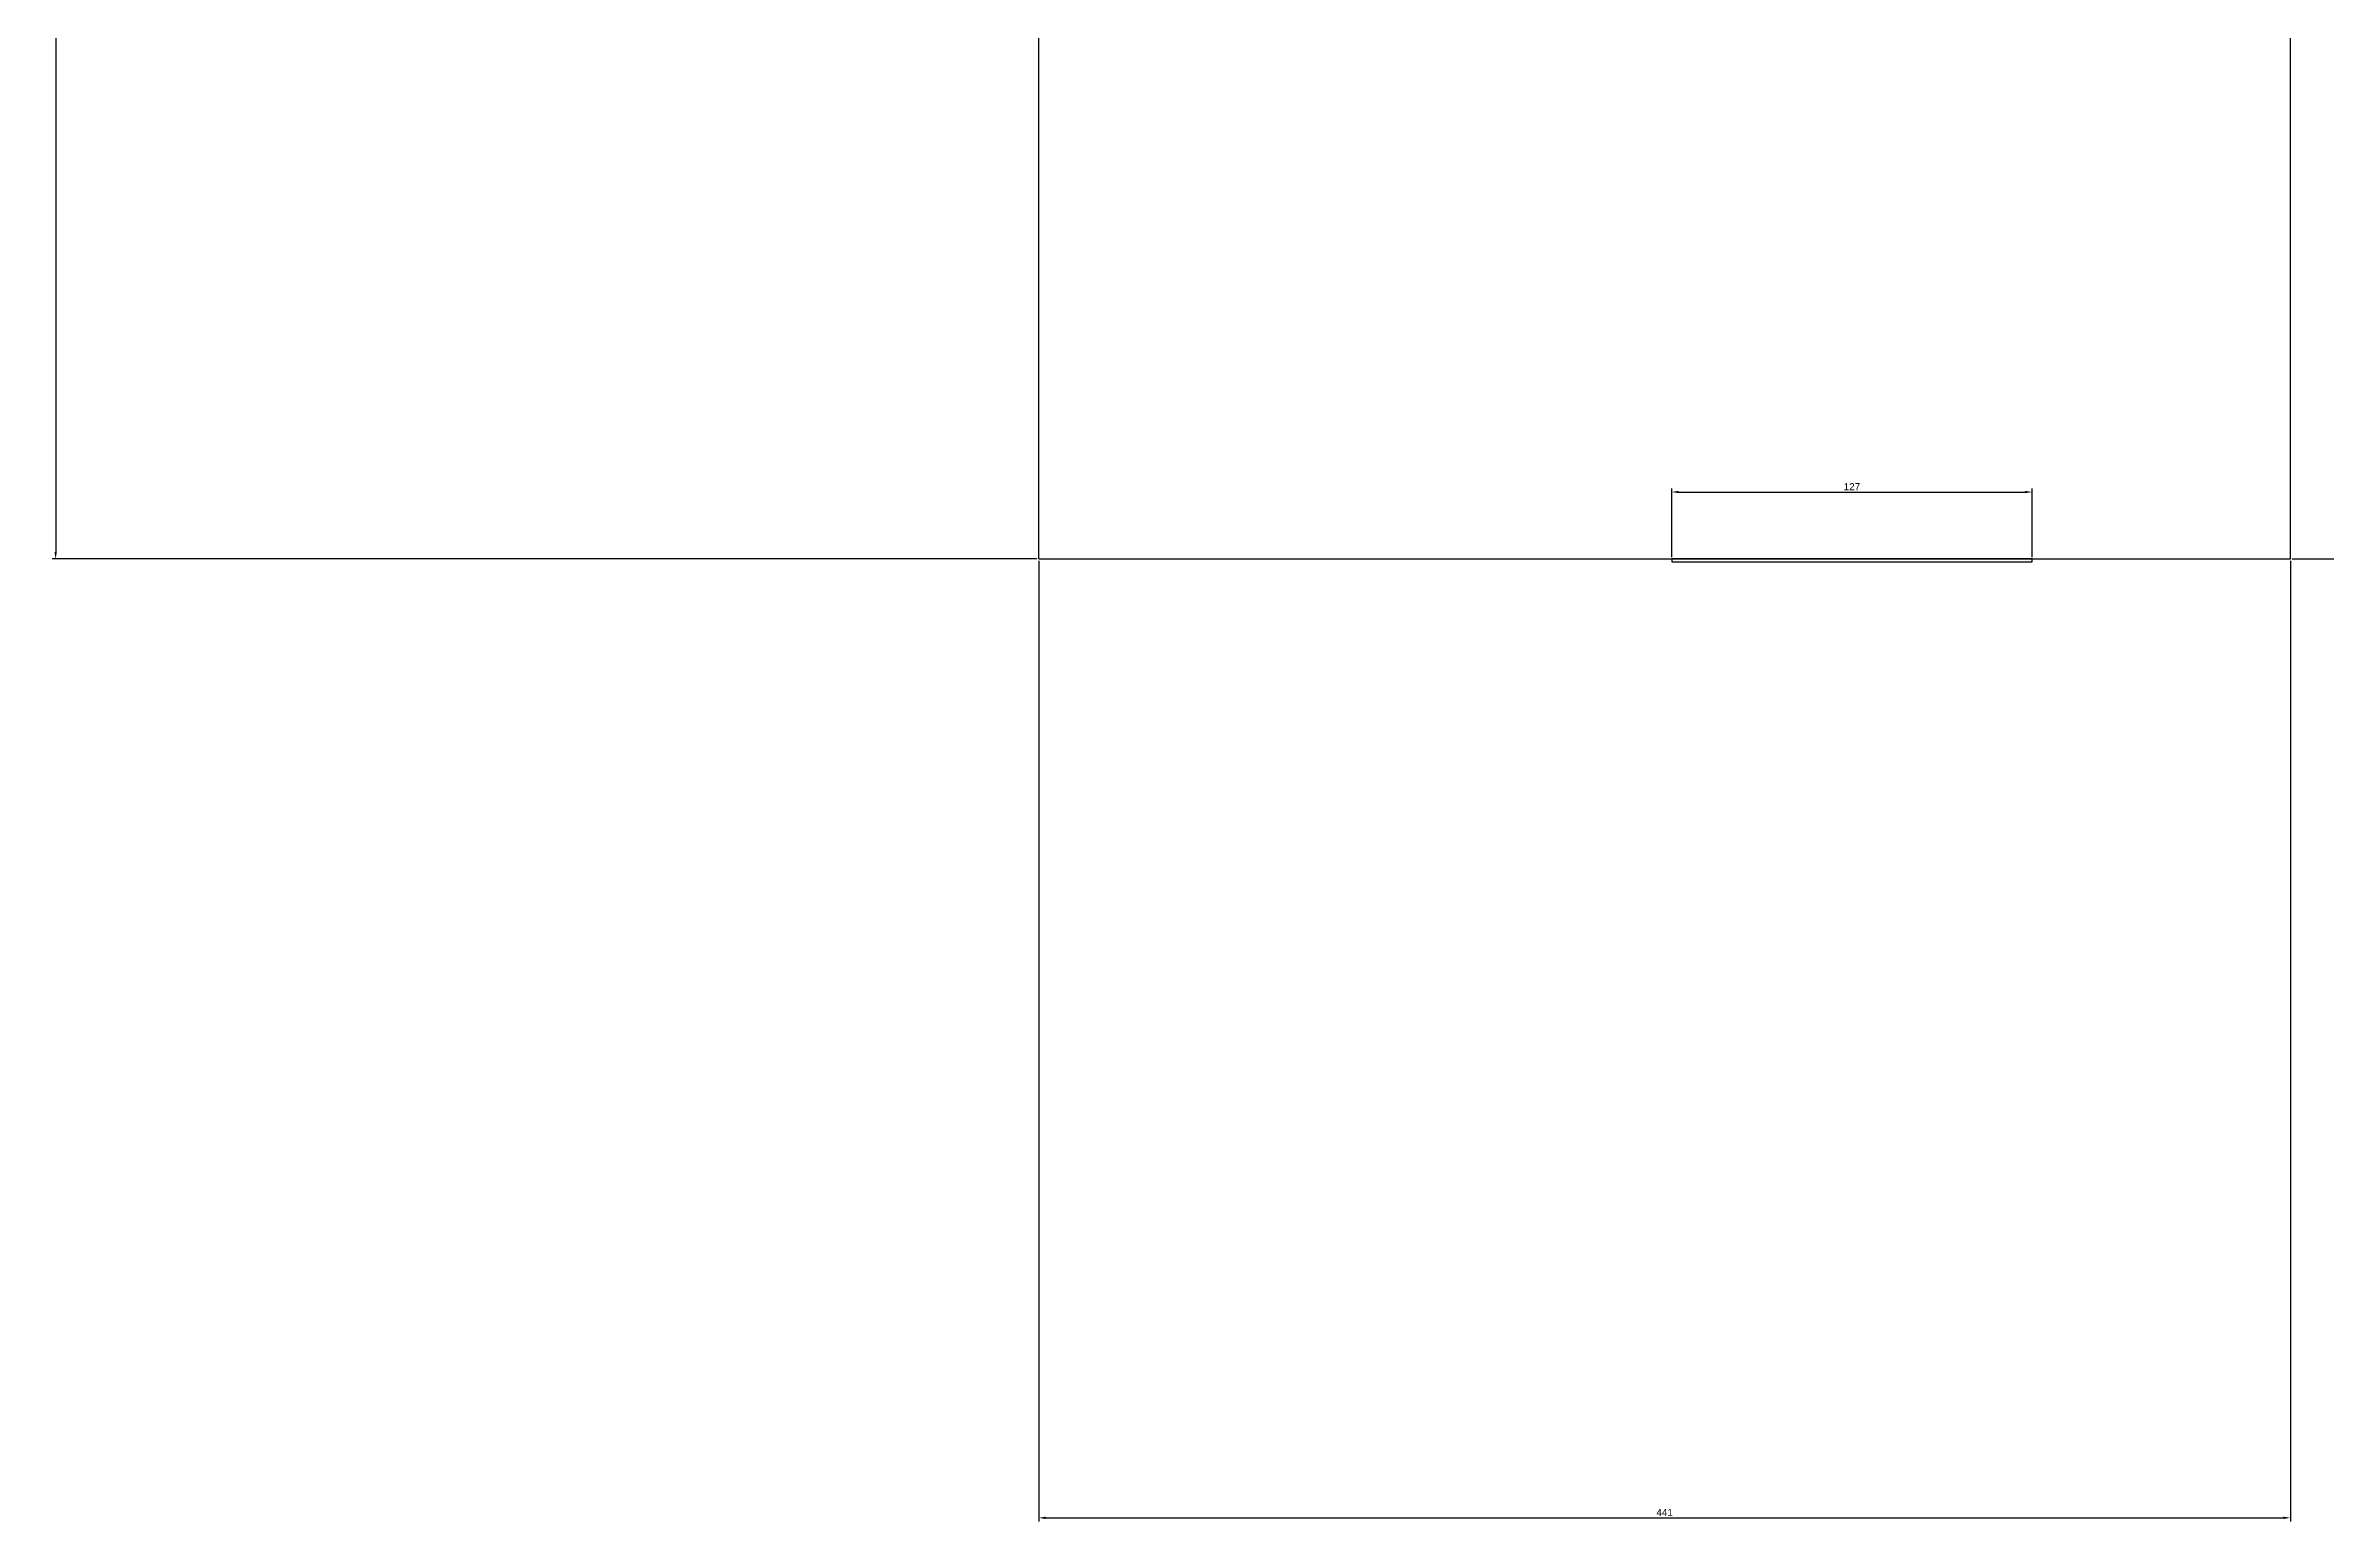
# Model space of a CAD drawing. Header units: millimetres. Extents: x -350 to 915, y -339 to 983.
# Drawn here: x -350 to 454, y -339 to 181 of the extents above; entities that cross this region are included whole.
import ezdxf

# ---------------------------------------------------------------- set-up
doc = ezdxf.new("R2010")
doc.units = ezdxf.units.MM
doc.styles.get("Standard").update_dxf_attribs({"font": 'arial.ttf'})
doc.dimstyles.new('ISO-25', dxfattribs={"dimtxt": 2.5, "dimasz": 2.5, "dimexe": 1.25, "dimexo": 0.625, "dimtad": 1, "dimtxsty": 'Standard', "dimcen": 2.5, "dimadec": 0, "dimazin": 0, "dimtfac": 1, "dimtmove": 0, "dimatfit": 3, "dimfxl": 1, "dimarcsym": 0})

# ---------------------------------------------------------------- blocks, each defined once
blk = doc.blocks.new('*D4')
at = {"color": 0, "lineweight": -2, "transparency": 16777216}
for p, q in [((-0.63, 880), (-347.59, 880)), ((-346.34, 877.5), (-346.34, 2.5)), ((-0.63, 0), (-347.59, 0))]:
    blk.add_line(p, q, dxfattribs=at)
at = {"color": 0, "transparency": 16777216}
for points in [[(-346.76, 877.5), (-345.93, 877.5), (-346.34, 880)], [(-346.76, 2.5), (-345.93, 2.5), (-346.34, 0)]]:
    blk.add_solid(points, dxfattribs=at)
at = {"layer": 'Defpoints', "color": 0, "transparency": 16777216}
for p in [(0, 880), (0, 0), (-346.34, 0)]:
    blk.add_point(p, dxfattribs=at)
at = {"color": 0, "transparency": 16777216, "insert": (-348.24, 440), "char_height": 2.5, "attachment_point": 5, "rotation": 90}
blk.add_mtext('880', dxfattribs=at)
blk = doc.blocks.new('*D5')
at = {"color": 0, "lineweight": -2, "transparency": 16777216}
for p, q in [((0, -0.62), (0, -338.96)), ((441, -0.62), (441, -338.96)), ((2.5, -337.71), (438.5, -337.71))]:
    blk.add_line(p, q, dxfattribs=at)
at = {"color": 0, "transparency": 16777216}
for points in [[(2.5, -337.29), (2.5, -338.12), (0, -337.71)], [(438.5, -337.29), (438.5, -338.12), (441, -337.71)]]:
    blk.add_solid(points, dxfattribs=at)
at = {"layer": 'Defpoints', "color": 0, "transparency": 16777216}
for p in [(0, 0), (441, 0), (441, -337.71)]:
    blk.add_point(p, dxfattribs=at)
at = {"color": 0, "transparency": 16777216, "insert": (220.5, -335.83), "char_height": 2.5, "attachment_point": 5}
blk.add_mtext('441', dxfattribs=at)
blk = doc.blocks.new('*D6')
at = {"color": 0, "lineweight": -2, "transparency": 16777216}
for p, q in [((441.63, 592), (915.36, 592)), ((914.11, 2.5), (914.11, 589.5)), ((441.63, 0), (915.36, 0))]:
    blk.add_line(p, q, dxfattribs=at)
at = {"color": 0, "transparency": 16777216}
for points in [[(913.69, 589.5), (914.53, 589.5), (914.11, 592)], [(913.69, 2.5), (914.53, 2.5), (914.11, 0)]]:
    blk.add_solid(points, dxfattribs=at)
at = {"layer": 'Defpoints', "color": 0, "transparency": 16777216}
for p in [(441, 592), (914.11, 592), (441, 0)]:
    blk.add_point(p, dxfattribs=at)
at = {"color": 0, "transparency": 16777216, "insert": (912.21, 296), "char_height": 2.5, "attachment_point": 5, "rotation": 90}
blk.add_mtext('592', dxfattribs=at)
blk = doc.blocks.new('*D10')
at = {"color": 0, "lineweight": -2, "transparency": 16777216}
for p, q in [((223, 0.62), (223, 24.82)), ((350, 0.62), (350, 24.82)), ((225.5, 23.57), (347.5, 23.57))]:
    blk.add_line(p, q, dxfattribs=at)
at = {"color": 0, "transparency": 16777216}
for points in [[(225.5, 23.99), (225.5, 23.16), (223, 23.57)], [(347.5, 23.99), (347.5, 23.16), (350, 23.57)]]:
    blk.add_solid(points, dxfattribs=at)
at = {"layer": 'Defpoints', "color": 0, "transparency": 16777216}
for p in [(350, 23.57), (223, 0), (350, 0)]:
    blk.add_point(p, dxfattribs=at)
at = {"color": 0, "transparency": 16777216, "insert": (286.5, 25.45), "char_height": 2.5, "attachment_point": 5}
blk.add_mtext('127', dxfattribs=at)

msp = doc.modelspace()

# ---------------------------------------------------------------- linework, layer by layer
for p, q in [((0, 0), (0, 880)), ((441, 0), (441, 592)), ((0, 0), (441, 0))]:
    msp.add_line(p, q)
msp.add_lwpolyline([(223, -1), (350, -1), (350, 0), (223, 0)], close=True)

# ---------------------------------------------------------------- dimensions: what is measured, and where the dimension line sits
for base, p1, p2, picture, middle in [((-346.342, 0), (0, 880), (0, 0), '*D4', (-348.243, 440)), ((914.11, 592), (441, 0), (441, 592), '*D6', (912.208, 296))]:
    dim = msp.add_linear_dim(base=base, p1=p1, p2=p2, angle=90, dimstyle='ISO-25')
    dim.commit()
    dim.dimension.update_dxf_attribs({"geometry": picture, "text_midpoint": middle})
for base, p1, p2, picture, middle in [((350, 23.574), (223, 0), (350, 0), '*D10', (286.5, 25.454)), ((441, -337.705), (0, 0), (441, 0), '*D5', (220.5, -335.825))]:
    dim = msp.add_linear_dim(base=base, p1=p1, p2=p2, dimstyle='ISO-25')
    dim.commit()
    dim.dimension.update_dxf_attribs({"geometry": picture, "text_midpoint": middle})

doc.saveas('drawing.dxf')
